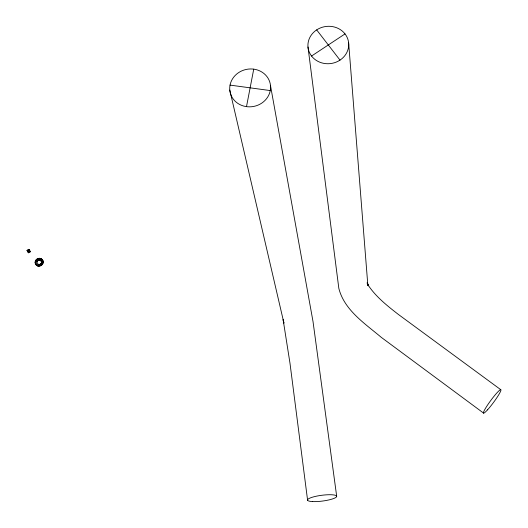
<?xml version="1.0" encoding="UTF-8"?>
<svg xmlns="http://www.w3.org/2000/svg" width="528" height="528" viewBox="0 0 528 528"><rect width="100%" height="100%" fill="white"/><g stroke="black" fill="none" stroke-linecap="round" stroke-linejoin="round"><path stroke-width="0.79" d="M27.35 250.51C27.938 249.361 28.558 251.374 27.872 250.404L27.311 250.437L27.654 251.057M29.594 251.216L28.835 249.599L28.248 249.922C28.123 251.255 29.786 249.46 28.552 250.463M36.927 262.324L37.679 260.753L39.343 260.086A2.336 2.204 -36.2 0 1 40.94 260.713L41.488 261.703A2.336 2.138 -35.5 0 1 41.177 263.386L39.725 264.429L37.983 264.231M246.497 106.643L253.737 69.148M40.425 258.766L40.082 259.71A2.831 2.633 -27.7 0 0 36.577 261.637L35.6 261.433M28.017 250.675L27.608 250.978L28.195 250.661M311.546 56.034L345.022 33.911M27.04 250.371L28.921 249.335L30.347 251.777L28.479 252.806L27.04 250.371L27.522 251.242L29.403 250.206L28.921 249.335M28.882 249.671L28.248 249.922L28.664 250.325M27.872 250.404L27.311 250.437L28.565 252.549M230.036 85.107L270.27 90.572M500.742 389.671L398.369 314.431C386.826 305.474 374.986 296.109 367.132 283.582M483.661 413.16L381.262 337.339C365.066 323.638 344.302 310.18 338.831 288.367L307.982 46.985M41.197 259.255L42.464 260.515L42.867 262.258M316.668 29.891L340.012 60.119M40.94 260.713L41.488 261.703A2.343 2.178 -27.7 0 1 38.511 264.416A2.343 2.178 -27.7 0 1 37.66 260.72A2.343 2.178 -27.7 0 1 41.468 261.664M28.367 251.889L27.727 250.84M29.231 251.592L29.495 252.034M30.083 251.711L28.835 249.599L29.179 250.213M367.719 284.651L368.386 285.8L367.231 282.407L367.838 285.206L348.645 42.94A20.434 18.698 -7.5 0 0 316.595 29.938A20.434 18.698 -7.5 0 0 319.724 62.179A20.434 18.698 -7.5 0 0 348.645 42.94M29.865 250.912L30.347 251.777M29.515 250.727L29.819 251.269M27.991 251.566L28.294 252.107M27.997 251.942L28.479 252.806M229.766 90.05L283.939 323.129L283.12 319.638L289.964 363.079L307.593 500.24M270.508 85.628A20.506 18.876 -11.8 0 1 241.494 105.323A20.506 18.876 -11.8 0 1 238.425 72.745A20.506 18.876 -11.8 0 1 270.508 85.628L313.025 321.585L336.666 496.142M35.574 261.393A3.901 3.63 -27.7 0 1 40.405 258.727M38.108 265.65A3.689 3.432 -27.7 0 0 42.768 261.32A3.689 3.432 -27.7 0 0 36.762 259.829A3.689 3.432 -27.7 0 0 38.108 265.65A3.689 3.406 -22.2 0 1 36.003 264.086A3.689 3.445 -21.4 0 1 35.772 261.439M312.589 501.58A14.698 2.911 -7.4 0 0 336.448 496.934A14.698 2.911 -7.4 0 0 317.335 495.997A14.698 2.911 -7.4 0 0 312.589 501.58M487.522 409.853A14.566 1.69 -53.5 0 0 500.96 390.119A14.566 1.69 -53.5 0 0 488.077 404.276A14.566 1.69 -53.5 0 0 487.522 409.853M38.036 265.525A3.696 3.432 -27.7 0 0 42.689 261.188A3.696 3.432 -27.7 0 0 36.689 259.703A3.696 3.432 -27.7 0 0 38.036 265.525M37.904 265.914A4.112 3.828 -27.7 0 0 43.098 261.083A4.112 3.828 -27.7 0 0 36.406 259.426A4.112 3.828 -27.7 0 0 37.904 265.914M37.983 266.039A4.112 3.828 -27.7 0 0 43.171 261.208A4.112 3.828 -27.7 0 0 36.485 259.552A4.112 3.828 -27.7 0 0 37.983 266.039"/></g></svg>
